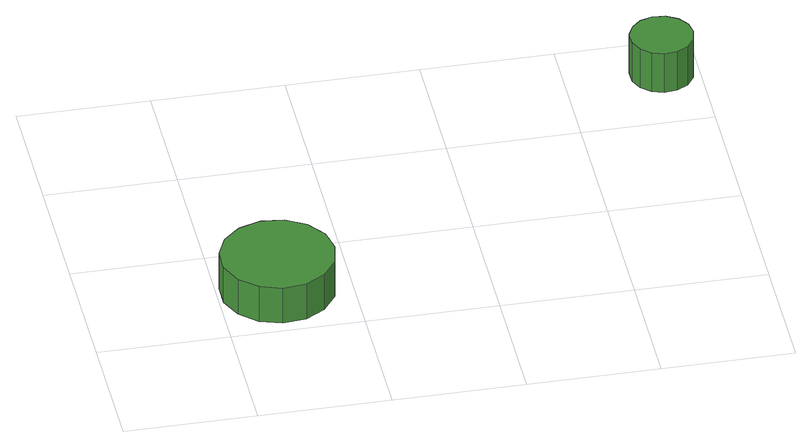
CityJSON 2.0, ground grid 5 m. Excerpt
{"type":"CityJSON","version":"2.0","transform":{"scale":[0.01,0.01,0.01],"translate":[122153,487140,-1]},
"CityObjects":{
"tree1":{"type":"SolitaryVegetationObject","attributes":{"function":"something"},"geometry":[{"type":"MultiSurface","lod":"1","boundaries":[[[0,1,2,3,4,5,6,7,8,9,10,11,12,13,14]],[[15,16,17,18,19,20,21,22,23,24,25,26,27,28,29]],[[0,29,28,1]],[[1,28,27,2]],[[2,27,26,3]],[[3,26,25,4]],[[4,25,24,5]],[[5,24,23,6]],[[6,23,22,7]],[[7,22,21,8]],[[8,21,20,9]],[[9,20,19,10]],[[10,19,18,11]],[[11,18,17,12]],[[12,17,16,13]],[[13,16,15,14]],[[14,15,29,0]]]}]},
"tree2":{"type":"SolitaryVegetationObject","attributes":{"function":"something"},"geometry":[{"type":"MultiSurface","lod":"1","boundaries":[[[30,31,32,33,34,35,36,37,38,39,40,41,42,43,44]],[[45,46,47,48,49,50,51,52,53,54,55,56,57,58,59]],[[30,59,58,31]],[[31,58,57,32]],[[32,57,56,33]],[[33,56,55,34]],[[34,55,54,35]],[[35,54,53,36]],[[36,53,52,37]],[[37,52,51,38]],[[38,51,50,39]],[[39,50,49,40]],[[40,49,48,41]],[[41,48,47,42]],[[42,47,46,43]],[[43,46,45,44]],[[44,45,59,30]]]}]}
},
"vertices":[
[433,236,255],[415,323,255],[362,395,255],[285,439,255],[197,449,255],[112,421,255],[46,362,255],[9,280,255],[9,191,255],[46,109,255],[112,50,255],[197,22,255],[285,32,255],[362,76,255],[415,148,255],[415,148,98],[362,76,98],[285,32,98],[197,22,98],[112,50,98],[46,109,98],[9,191,98],[9,280,98],[46,362,98],[112,421,98],[197,449,98],[285,439,98],[362,395,98],[415,323,98],[433,236,98],
[1979,1304,252],[1969,1352,252],[1940,1392,252],[1897,1417,252],[1848,1422,252],[1801,1407,252],[1765,1374,252],[1744,1329,252],[1744,1279,252],[1765,1234,252],[1801,1201,252],[1848,1186,252],[1897,1191,252],[1940,1216,252],[1969,1256,252],[1969,1256,79],[1940,1216,79],[1897,1191,79],[1848,1186,79],[1801,1201,79],[1765,1234,79],[1744,1279,79],[1744,1329,79],[1765,1374,79],[1801,1407,79],[1848,1422,79],[1897,1417,79],[1940,1392,79],[1969,1352,79],[1979,1304,79]
]}
